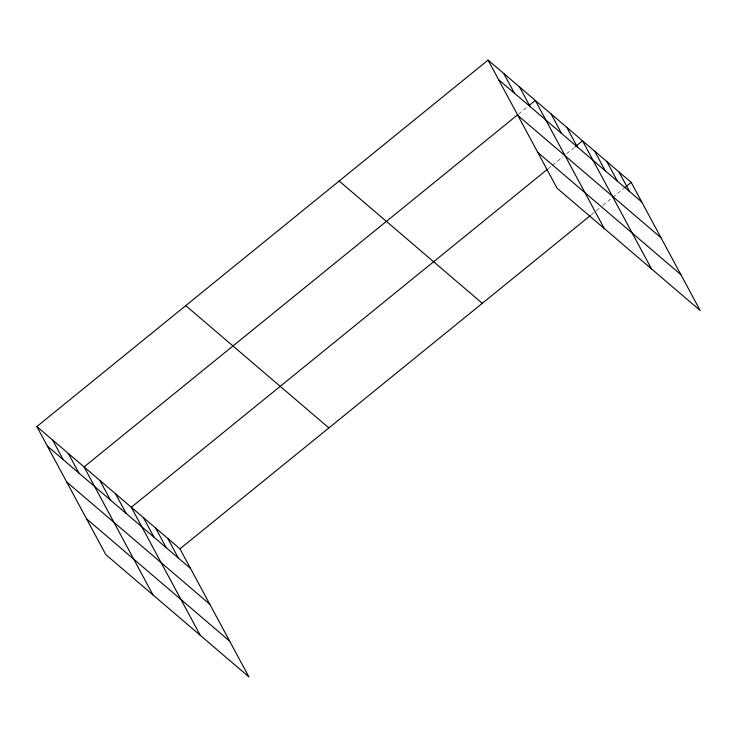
<?xml version="1.0" encoding="UTF-8"?>
<svg xmlns="http://www.w3.org/2000/svg" width="737" height="737" viewBox="0 0 737 737"><rect width="100%" height="100%" fill="white"/><g stroke="black" fill="none" stroke-linecap="round" stroke-linejoin="round"><path stroke-width="0.55" stroke-dasharray="3.69 2.76" d="M518.461 114.124L527.323 106.929M547.969 168.884L551.516 166M552.4 165.281L563.04 156.64M566.578 153.766L574.556 147.289M591.314 214.78L599.292 208.304M602.838 205.42L611.701 198.225M612.585 197.507L624.11 188.147"/><path stroke-width="1.11" d="M36.85 426.557L179.975 548.853L248.931 676.907L105.806 554.611L36.85 426.557L488.069 60.093L631.194 182.389L700.15 310.443L557.025 188.147L488.069 60.093M517.577 114.843L84.082 466.917L153.029 594.971M529.102 105.492L535.302 100.453L604.257 228.507M547.084 169.602L131.315 507.268L200.261 635.331M575.45 146.562L582.534 140.804L651.49 268.867M179.975 548.853L590.429 215.499M624.994 187.428L631.194 182.389M498.617 79.67L641.743 201.966M517.89 115.469L661.015 237.765M537.752 152.356L680.877 274.643M339.167 181.026L482.293 303.322M185.752 305.625L328.877 427.921M47.389 446.134L190.515 568.43M66.671 481.934L209.796 604.229M86.524 518.811L229.649 641.107M619.034 171.988L629.573 191.574M606.864 161.596L617.413 181.173M594.704 151.205L605.243 170.781M566.79 127.354L577.338 146.93M551.046 113.903L561.594 133.48M519.557 87.003L530.106 106.579M503.813 73.543L514.362 93.129M167.806 538.452L178.354 558.029M155.645 528.061L166.184 547.637M143.475 517.669L154.024 537.245M115.571 493.818L126.11 513.394M99.827 480.367L110.366 499.944M68.338 453.458L78.877 473.043M52.594 440.007L63.133 459.584"/></g></svg>
